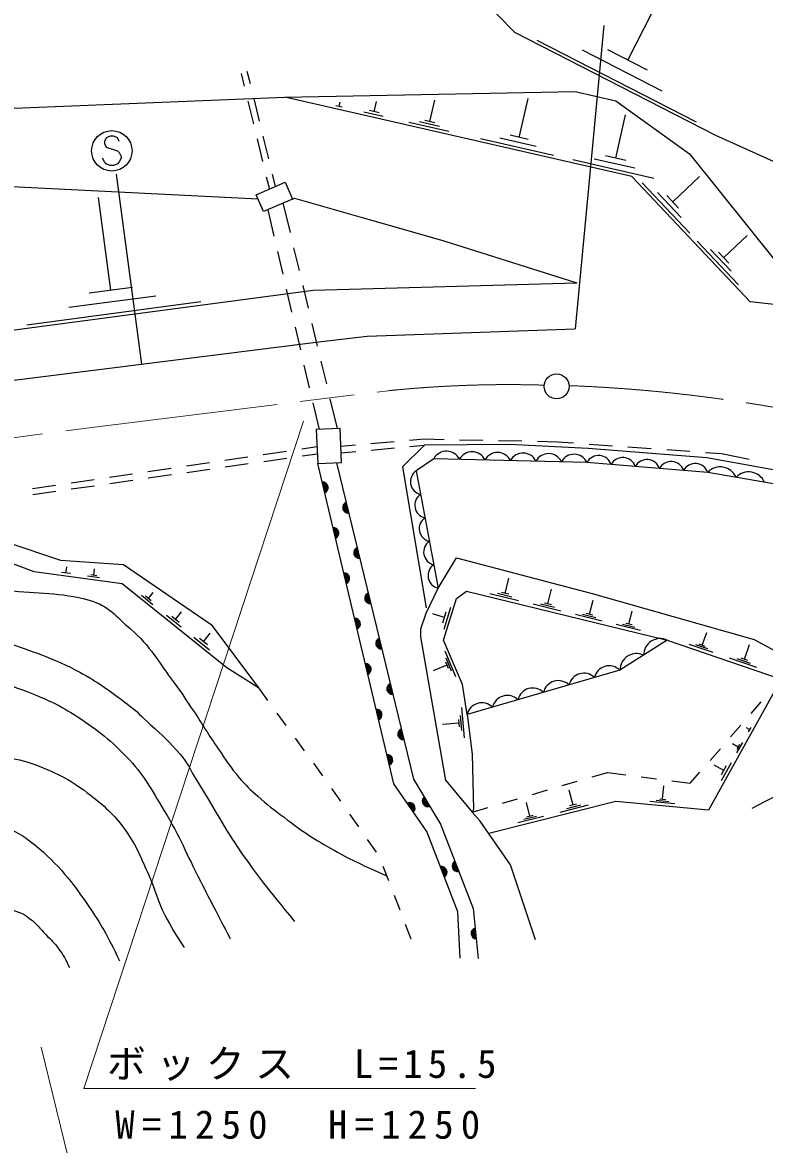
# Model space of a CAD drawing. Units: millimetres, scale not verified. Extents: x 40000 to 680000, y 20000 to 380000.
# Drawn here: x 324791 to 372514, y 267224 to 339361 of the extents above; entities that cross this region are included whole.
import ezdxf

# ---------------------------------------------------------------- set-up
doc = ezdxf.new("R2010")
doc.units = ezdxf.units.MM
doc.header["$LTSCALE"] = 1000
doc.linetypes.add('CHAIN', pattern=[18.5, 12, -1.5, 3.5, -1.5])
for name, color, linetype, lineweight in [('M-BGD', 7, 'Continuous', 25), ('M-BMK', 2, 'CHAIN', 13), ('M-BMK-SRVR', 3, 'Continuous', 25), ('M-STR-HTXT', 7, 'Continuous', 13), ('M-STR-STRC', 7, 'Continuous', 25), ('M-STR-STRD', 7, 'Continuous', 25)]:
    doc.layers.add(name, color=color, linetype=linetype, lineweight=lineweight)
doc.styles.add('ＭＳ ゴシック', font='')
doc.styles.get('ＭＳ ゴシック').set_extended_font_data('MS Gothic')

msp = doc.modelspace()

# ---------------------------------------------------------------- linework, layer by layer
at = {"layer": 'M-BGD'}
for p, q in [((363712, 336946), (366517, 342410)), ((368134, 332949), (357887, 338209)), ((364993, 336288), (362431, 337603)), ((365923, 334948), (360800, 337578)), ((339231, 336236), (339426, 335439)), ((338849, 336071), (339045, 335274)), ((339283, 334303), (339640, 332846)), ((339664, 334468), (340021, 333011)), ((345361, 333914), (344948, 334009)), ((345154, 333961), (345217, 334237)), ((347411, 333620), (347563, 334284)), ((350999, 332987), (351312, 334359)), ((356733, 331975), (357304, 334479)), ((347996, 333312), (346751, 333597)), ((347722, 333549), (347100, 333691)), ((362944, 330630), (363580, 333414)), ((352206, 332351), (349634, 332938)), ((351602, 332669), (350316, 332963)), ((351320, 332914), (350677, 333061)), ((339878, 331875), (340235, 330418)), ((340259, 332040), (340616, 330583)), ((358937, 330813), (354242, 331885)), ((357835, 331394), (355487, 331930)), ((357319, 331841), (356146, 332109)), ((365395, 329338), (360175, 330530)), ((364170, 329984), (361559, 330580)), ((363597, 330481), (362291, 330779)), ((340473, 329446), (340668, 328650)), ((340854, 329612), (341049, 328815)), ((367704, 325807), (364646, 329044)), ((366607, 327833), (368333, 329465)), ((367155, 326820), (365626, 328439)), ((366989, 327429), (366224, 328238)), ((330475, 322145), (329680, 328117)), ((342020, 325851), (341563, 327754)), ((340563, 327320), (340962, 325614)), ((369889, 324244), (371387, 325659)), ((341189, 324640), (341531, 323180)), ((342604, 323420), (342253, 324878)), ((370842, 322486), (368188, 325294)), ((370366, 323365), (369039, 324769)), ((370221, 323893), (369558, 324595)), ((333373, 321771), (327775, 321027)), ((331874, 322332), (329075, 321959)), ((341758, 322206), (342099, 320745)), ((343188, 320989), (342837, 322447)), ((336272, 321398), (325075, 319908)), ((342327, 319772), (342668, 318311)), ((343772, 318558), (343421, 320017)), ((344356, 316127), (344005, 317586)), ((342896, 317337), (343237, 315877)), ((343465, 314903), (343864, 313197)), ((345046, 313252), (344589, 315155)), ((347196, 312291), (348690, 312419)), ((349686, 312505), (350616, 312585)), ((350616, 312585), (351906, 312558)), ((352906, 312537), (354405, 312506)), ((355405, 312485), (356905, 312454)), ((357904, 312434), (359194, 312407)), ((359194, 312407), (360236, 312332)), ((341765, 311781), (340281, 311563)), ((343735, 312071), (342754, 311927)), ((345270, 312126), (346199, 312205)), ((345290, 311693), (346226, 311778)), ((347222, 311869), (348716, 312005)), ((349712, 312095), (350648, 312180)), ((361233, 312260), (362729, 312152)), ((363727, 312080), (365223, 311972)), ((366220, 311900), (367716, 311791)), ((368714, 311719), (369755, 311644)), ((369755, 311644), (371533, 311295)), ((336818, 311054), (335334, 310835)), ((339292, 311417), (337808, 311199)), ((339316, 310978), (337831, 310766)), ((341790, 311333), (340306, 311120)), ((343757, 311615), (342780, 311475)), ((331871, 310326), (330387, 310108)), ((334345, 310690), (332861, 310471)), ((334366, 310269), (332881, 310057)), ((336841, 310624), (335356, 310411)), ((326925, 309598), (325441, 309380)), ((329398, 309962), (327914, 309744)), ((329417, 309560), (327932, 309348)), ((331892, 309915), (330407, 309702)), ((326942, 309206), (325457, 308993)), ((327883, 303926), (327297, 304007)), ((327590, 303967), (327644, 304357)), ((329753, 303665), (328971, 303774)), ((329572, 303796), (329181, 303851)), ((329377, 303823), (329435, 304241)), ((355834, 302656), (356075, 303645)), ((333181, 301931), (332438, 302526)), ((333075, 302179), (332703, 302477)), ((332889, 302328), (333206, 302724)), ((356700, 302183), (354847, 302636)), ((356267, 302420), (355340, 302646)), ((356065, 302600), (355602, 302713)), ((358585, 301975), (358817, 302926)), ((352323, 301743), (351885, 300346)), ((359419, 301520), (357636, 301955)), ((359002, 301747), (358111, 301965)), ((358808, 301921), (358363, 302029)), ((361264, 301311), (361486, 302223)), ((334995, 300478), (334058, 301228)), ((334861, 300790), (334392, 301165)), ((334627, 300978), (335027, 301477)), ((351918, 301103), (351173, 301336)), ((352027, 301452), (351808, 300753)), ((362063, 300874), (360354, 301292)), ((361663, 301093), (360809, 301301)), ((361477, 301259), (361050, 301363)), ((363796, 300673), (364000, 301507)), ((336430, 299550), (336864, 300091)), ((364528, 300273), (362962, 300655)), ((364162, 300473), (363379, 300664)), ((363992, 300625), (363600, 300720)), ((368509, 299319), (368791, 300144)), ((336829, 299008), (335814, 299821)), ((336684, 299346), (336176, 299753)), ((369213, 298849), (367665, 299377)), ((368703, 299253), (368316, 299385)), ((351945, 298969), (352645, 297320)), ((368861, 299084), (368087, 299348)), ((371220, 298426), (371539, 299362)), ((352075, 298051), (351195, 297678)), ((351988, 298257), (352163, 297845)), ((352010, 298510), (352360, 297685)), ((372018, 297893), (370263, 298491)), ((371619, 298160), (370742, 298459)), ((371440, 298352), (371001, 298501)), ((339963, 296580), (340553, 295772)), ((353016, 295312), (353191, 293367)), ((371646, 294932), (372305, 295685)), ((341143, 294965), (341733, 294157)), ((352822, 294559), (352866, 294073)), ((352930, 294814), (353018, 293842)), ((352844, 294316), (351807, 294223)), ((370330, 293426), (370988, 294179)), ((371549, 293897), (371355, 294005)), ((371629, 294042), (371468, 293752)), ((342323, 293350), (342913, 292543)), ((370813, 292781), (370458, 292979)), ((371086, 293065), (370716, 292399)), ((370905, 292948), (370720, 292615)), ((369013, 291921), (369671, 292674)), ((343503, 291735), (344093, 290928)), ((369891, 291279), (369272, 291623)), ((370368, 291773), (369723, 290612)), ((370052, 291569), (369729, 290988)), ((361425, 290863), (362413, 291153)), ((362413, 291153), (363585, 291000)), ((364577, 290870), (365569, 290740)), ((367733, 290457), (368354, 291168)), ((344674, 290114), (345247, 289294)), ((357587, 289736), (358547, 290018)), ((359506, 290299), (360466, 290581)), ((360199, 289046), (359956, 290015)), ((365960, 289410), (366041, 290275)), ((366560, 290611), (367733, 290457)), ((355668, 289172), (356628, 289454)), ((366356, 289264), (365545, 289339)), ((366163, 289391), (365758, 289429)), ((353721, 288601), (354709, 288891)), ((357418, 288326), (357198, 289205)), ((361168, 289032), (359351, 288577)), ((360683, 289039), (359775, 288812)), ((360426, 289103), (359972, 288990)), ((366752, 289118), (365129, 289269)), ((345820, 288474), (346392, 287655)), ((358297, 288313), (356649, 287900)), ((357858, 288320), (357034, 288113)), ((357624, 288378), (357212, 288275)), ((346965, 286835), (347538, 286015)), ((347972, 285122), (348331, 284189)), ((348691, 283255), (349050, 282322)), ((349409, 281389), (349768, 280456))]:
    msp.add_line(p, q, dxfattribs=at)
for points in [[(403190, 315902), (399200, 318841), (378546, 327947), (369383, 332084), (356456, 338719), (348643, 346691)], [(284295, 340840), (284464, 340925), (291491, 338639), (296233, 337199), (310372, 333389), (311049, 333305), (341662, 334554)], [(341662, 334554), (360334, 334928), (362948, 334324), (367688, 330906), (373232, 323997), (389146, 319071), (394748, 316543), (399286, 314144)], [(398827, 313541), (387911, 317879), (380413, 319961), (375272, 320995), (371595, 321398), (363982, 329455), (341662, 334554)], [(339951, 327995), (322786, 328857), (314168, 325238), (271711, 326473), (254418, 325410), (232356, 319320), (204894, 310918), (180870, 303004)], [(342152, 328009), (342291, 328055), (347095, 326687), (351835, 325337), (360438, 322622)], [(186159, 288736), (236507, 304417), (260508, 310449), (277643, 313365), (308293, 317473), (343483, 322155), (360438, 322622)], [(429498, 281150), (427805, 282843), (422471, 287585), (404267, 298507), (396732, 302909), (391821, 305026), (387673, 306635), (382423, 308243), (374380, 310360), (368792, 311376), (361172, 311969), (356092, 312223), (350648, 312180), (349234, 310783), (350758, 301724)], [(352941, 279206), (352790, 282187), (350792, 287344), (348664, 290421), (343785, 311002)], [(344980, 311058), (349933, 290708), (351685, 287817), (353784, 282399), (354102, 279190)], [(384736, 304381), (383917, 306755), (374342, 309476), (368858, 310438), (361093, 311082), (351251, 311317), (350106, 310530), (351520, 302994)], [(320211, 306619), (323798, 305944), (327237, 304783), (331289, 304520), (336919, 300665), (339963, 296580)], [(339963, 296580), (337926, 297872), (331202, 303261), (325551, 304049), (319055, 306477)], [(352028, 290633), (350419, 299861), (350419, 300369), (350758, 301385), (351520, 302994), (352705, 304941), (361426, 302655), (371840, 299692), (374973, 297999), (378444, 296898), (379204, 296726), (380562, 300027)], [(353383, 294866), (353083, 296800), (351875, 299644), (352714, 302325), (353349, 302795), (366260, 299644), (373585, 297148), (376838, 295828), (380242, 295570)], [(366260, 299644), (363211, 297721), (353383, 294866)], [(373585, 297148), (368899, 288718), (362945, 289271), (354775, 287225)], [(353383, 294866), (353721, 292326), (353806, 288770), (353721, 288601)], [(352028, 290633), (353721, 288601), (354229, 288008)], [(357785, 280388), (356177, 285214), (354229, 288008)]]:
    msp.add_lwpolyline(points, dxfattribs=at)
for points in [[(342152, 328009), (340294, 327204), (339826, 328285), (341683, 329090)], [(343683, 313188), (343785, 311002), (345319, 311074), (345217, 313260)]]:
    msp.add_lwpolyline(points, close=True, dxfattribs=at)
for centre, radius, start, end in [((352061, 310875), 923, 25.90819, 151.35262), ((353702, 310836), 923, 25.90819, 151.35262), ((355342, 310796), 923, 25.90819, 151.35262), ((356982, 310757), 923, 25.90819, 151.35262), ((358623, 310718), 923, 25.90819, 151.35262), ((360263, 310679), 923, 25.90819, 151.35262), ((361840, 310662), 857, 19.87775, 150.63245), ((363393, 310533), 857, 19.87775, 150.63245), ((364946, 310404), 857, 19.87775, 150.63245), ((366499, 310275), 857, 19.87775, 150.63245), ((368052, 310146), 857, 19.87775, 150.63245), ((350579, 309838), 838, 124.41252, 256.84957), ((369666, 309676), 1111, 23.41569, 136.69033), ((371494, 309355), 1111, 23.41569, 136.69033), ((344096, 309457), 354, 292.13366, 94.53883), ((344096, 309457), 283, 294.35769, 92.31479), ((344096, 309457), 212, 298.10402, 88.56847), ((344096, 309457), 142, 305.81575, 80.85674), ((344096, 309457), 100, 316.13341, 70.53908), ((344096, 309457), 100, 316.13341, 70.53908), ((350862, 308331), 838, 124.41252, 256.84957), ((345735, 308183), 354, 112.47755, 274.88273), ((345735, 308183), 283, 114.70159, 272.65869), ((345735, 308183), 212, 118.44792, 268.91237), ((345735, 308183), 142, 126.15965, 261.20064), ((345735, 308183), 100, 136.47731, 250.88298), ((345735, 308183), 100, 136.47731, 250.88298), ((351145, 306824), 838, 124.41252, 256.84957), ((344788, 306538), 354, 292.13366, 94.53883), ((344788, 306538), 283, 294.35769, 92.31479), ((344788, 306538), 212, 298.10402, 88.56847), ((344788, 306538), 142, 305.81575, 80.85674), ((344788, 306538), 100, 316.13341, 70.53908), ((344788, 306538), 100, 316.13341, 70.53908), ((351428, 305317), 838, 124.41252, 256.84957), ((346445, 305268), 354, 112.47755, 274.88273), ((346445, 305268), 283, 114.70159, 272.65869), ((346445, 305268), 212, 118.44792, 268.91237), ((346445, 305268), 142, 126.15965, 261.20064), ((346445, 305268), 100, 136.47731, 250.88298), ((346445, 305268), 100, 136.47731, 250.88298), ((351711, 303810), 838, 124.41252, 256.84957), ((345480, 303619), 354, 292.13366, 94.53883), ((345480, 303619), 283, 294.35769, 92.31479), ((345480, 303619), 212, 298.10402, 88.56847), ((345480, 303619), 142, 305.81575, 80.85674), ((345480, 303619), 100, 316.13341, 70.53908), ((345480, 303619), 100, 316.13341, 70.53908), ((347154, 302353), 354, 112.47755, 274.88273), ((347154, 302353), 283, 114.70159, 272.65869), ((347154, 302353), 212, 118.44792, 268.91237), ((347154, 302353), 142, 126.15965, 261.20064), ((347154, 302353), 100, 136.47731, 250.88298), ((347154, 302353), 100, 136.47731, 250.88298), ((346172, 300699), 354, 292.13366, 94.53883), ((346172, 300699), 283, 294.35769, 92.31479), ((346172, 300699), 212, 298.10402, 88.56847), ((346172, 300699), 142, 305.81575, 80.85674), ((346172, 300699), 100, 316.13341, 70.53908), ((346172, 300699), 100, 316.13341, 70.53908), ((347864, 299438), 354, 112.47755, 274.88273), ((347864, 299438), 283, 114.70159, 272.65869), ((347864, 299438), 212, 118.44792, 268.91237), ((347864, 299438), 142, 126.15965, 261.20064), ((347864, 299438), 100, 136.47731, 250.88298), ((347864, 299438), 100, 136.47731, 250.88298), ((365797, 298688), 1062, 64.20089, 180.29251), ((364273, 297726), 1062, 64.20089, 180.29251), ((346864, 297780), 354, 292.13366, 94.53883), ((346864, 297780), 283, 294.35769, 92.31479), ((346864, 297780), 212, 298.10402, 88.56847), ((362525, 297025), 977, 45.43595, 166.96059), ((346864, 297780), 142, 305.81575, 80.85674), ((346864, 297780), 100, 316.13341, 70.53908), ((346864, 297780), 100, 316.13341, 70.53908), ((360887, 296549), 977, 45.43595, 166.96059), ((348573, 296523), 354, 112.47755, 274.88273), ((348573, 296523), 283, 114.70159, 272.65869), ((348573, 296523), 212, 118.44792, 268.91237), ((348573, 296523), 142, 126.15965, 261.20064), ((348573, 296523), 100, 136.47731, 250.88298), ((348573, 296523), 100, 136.47731, 250.88298), ((357611, 295597), 977, 45.43595, 166.96059), ((359249, 296073), 977, 45.43595, 166.96059), ((355973, 295121), 977, 45.43595, 166.96059), ((347556, 294861), 354, 292.13366, 94.53883), ((347556, 294861), 283, 294.35769, 92.31479), ((347556, 294861), 212, 298.10402, 88.56847), ((354335, 294645), 977, 45.43595, 166.96059), ((347556, 294861), 142, 305.81575, 80.85674), ((347556, 294861), 100, 316.13341, 70.53908), ((347556, 294861), 100, 316.13341, 70.53908), ((349283, 293608), 354, 112.47755, 274.88273), ((349283, 293608), 283, 114.70159, 272.65869), ((349283, 293608), 212, 118.44792, 268.91237), ((349283, 293608), 142, 126.15965, 261.20064), ((349283, 293608), 100, 136.47731, 250.88298), ((349283, 293608), 100, 136.47731, 250.88298), ((348248, 291942), 354, 292.13366, 94.53883), ((348248, 291942), 283, 294.35769, 92.31479), ((348248, 291942), 212, 298.10402, 88.56847), ((348248, 291942), 142, 305.81575, 80.85674), ((348248, 291942), 100, 316.13341, 70.53908), ((348248, 291942), 100, 316.13341, 70.53908), ((350855, 289290), 354, 130.01063, 292.4158), ((350855, 289290), 283, 132.23467, 290.19177), ((350855, 289290), 212, 135.98099, 286.44544), ((350855, 289290), 142, 143.69272, 278.73371), ((350855, 289290), 100, 154.01038, 268.41605), ((350855, 289290), 100, 154.01038, 268.41605), ((349683, 288852), 354, 313.45073, 115.85591), ((349683, 288852), 283, 315.67477, 113.63187), ((349683, 288852), 212, 319.42109, 109.88554), ((349683, 288852), 142, 327.13282, 102.17381), ((349683, 288852), 100, 337.45048, 91.85615), ((349683, 288852), 100, 337.45048, 91.85615), ((351740, 284745), 354, 299.9755, 102.38068), ((351740, 284745), 283, 302.19954, 100.15664), ((351740, 284745), 212, 305.94587, 96.41031), ((352785, 285127), 354, 119.9755, 282.38068), ((352785, 285127), 283, 122.19954, 280.15664), ((352785, 285127), 212, 125.94587, 276.41031), ((352785, 285127), 142, 133.65759, 268.69858), ((352785, 285127), 100, 143.97526, 258.38092), ((352785, 285127), 100, 143.97526, 258.38092), ((351740, 284745), 142, 313.65759, 88.69858), ((351740, 284745), 100, 323.97526, 78.38092), ((351740, 284745), 100, 323.97526, 78.38092), ((353997, 280799), 354, 104.45441, 266.85959), ((353997, 280799), 283, 106.67845, 264.63555), ((353997, 280799), 212, 110.42478, 260.88922), ((353997, 280799), 142, 118.1365, 253.17749), ((353997, 280799), 100, 128.45417, 242.85983), ((353997, 280799), 100, 128.45417, 242.85983)]:
    msp.add_arc(centre, radius, start, end, dxfattribs=at)
for points, knots in [([(282750, 290275), (284677, 290746), (285162, 290865), (286707, 291249), (288246, 291633), (289124, 291790), (290645, 292241), (291718, 292560), (292313, 292762), (293354, 293173), (294360, 293570), (294926, 293791), (295894, 294273), (299722, 296179), (301696, 297578), (305546, 299438), (306348, 299825), (306824, 299986), (307663, 300285), (308481, 300576), (308947, 300716), (309779, 300962), (311518, 301476), (312501, 301737), (314267, 302147), (315347, 302398), (315964, 302489), (317061, 302655), (318343, 302849), (319067, 302937), (320363, 302994), (321288, 303035), (321809, 303043), (322733, 302994), (323148, 302972), (323376, 302909), (323788, 302858), (325880, 302597), (327117, 302773), (329147, 302201), (330341, 301865), (330798, 301175), (331740, 300368), (333060, 299238), (333490, 298295), (334540, 296911), (335054, 296235), (335297, 295824), (335772, 295120), (336414, 294170), (336729, 293608), (337381, 292665), (337892, 291924), (338151, 291486), (338735, 290802), (339161, 290304), (339429, 290050), (339921, 289617), (340556, 289057), (340939, 288773), (341614, 288262), (342200, 287819), (342527, 287569), (343138, 287161), (343780, 286733), (344160, 286526), (344831, 286145), (346110, 285421), (346587, 285234), (348213, 284497)], [0, 0, 0, 0, 1, 1, 1, 2, 2, 2, 3, 3, 3, 4, 4, 4, 5, 5, 5, 6, 6, 6, 7, 7, 7, 8, 8, 8, 9, 9, 9, 10, 10, 10, 11, 11, 11, 12, 12, 12, 13, 13, 13, 14, 14, 14, 15, 15, 15, 16, 16, 16, 17, 17, 17, 18, 18, 18, 19, 19, 19, 20, 20, 20, 21, 21, 21, 22, 22, 22, 23, 23, 23, 23]), ([(282601, 287161), (285935, 287798), (286914, 288023), (289629, 288770), (293279, 289775), (295295, 290490), (298773, 291987), (300322, 292654), (301170, 293074), (302667, 293850), (305662, 295402), (307291, 296364), (310287, 297914), (311010, 298288), (311411, 298506), (312150, 298845), (312608, 299055), (312867, 299169), (313335, 299353), (314017, 299621), (314410, 299743), (315113, 299946), (315537, 300069), (315780, 300120), (316214, 300200), (316706, 300291), (316985, 300336), (317484, 300369), (318111, 300411), (318465, 300389), (319093, 300369), (319623, 300353), (319920, 300340), (320447, 300285), (320880, 300239), (321122, 300204), (321548, 300115), (322184, 299983), (322535, 299880), (323157, 299692), (323957, 299450), (324403, 299302), (325189, 299015), (326025, 298709), (326490, 298525), (327305, 298168), (327847, 297931), (328144, 297780), (328660, 297491), (329844, 296826), (330451, 296356), (331539, 295543), (332165, 295075), (332463, 294747), (333036, 294214), (333801, 293504), (334247, 293118), (334925, 292326), (335439, 291726), (335591, 291289), (336010, 290618), (337055, 288946), (337545, 287948), (338651, 286315), (339960, 284381), (340499, 283753), (342291, 281573)], [0, 0, 0, 0, 1, 1, 1, 2, 2, 2, 3, 3, 3, 4, 4, 4, 5, 5, 5, 6, 6, 6, 7, 7, 7, 8, 8, 8, 9, 9, 9, 10, 10, 10, 11, 11, 11, 12, 12, 12, 13, 13, 13, 14, 14, 14, 15, 15, 15, 16, 16, 16, 17, 17, 17, 18, 18, 18, 19, 19, 19, 20, 20, 20, 21, 21, 21, 22, 22, 22, 22]), ([(282500, 284846), (284671, 284856), (285295, 284857), (287079, 285000), (288810, 285140), (289774, 285289), (291491, 285553), (292690, 285737), (293370, 285825), (294539, 286145), (295144, 286311), (295482, 286418), (296063, 286653), (298572, 287670), (299935, 288351), (302329, 289617), (305919, 291515), (307708, 292978), (311303, 294866), (311946, 295203), (312326, 295352), (312997, 295628), (313713, 295922), (314115, 296091), (314859, 296305), (316318, 296726), (317159, 296916), (318669, 297067), (319656, 297167), (320217, 297085), (321209, 297067), (321758, 297057), (322070, 297093), (322612, 297015), (323624, 296869), (324188, 296706), (325136, 296323), (326335, 295840), (327024, 295572), (328110, 294871), (329522, 293959), (330291, 293379), (331463, 292174), (332624, 290982), (333043, 290106), (333909, 288685), (334945, 286986), (335322, 285921), (336235, 284153), (336977, 282714), (337211, 282263), (338143, 280473)], [0, 0, 0, 0, 1, 1, 1, 2, 2, 2, 3, 3, 3, 4, 4, 4, 5, 5, 5, 6, 6, 6, 7, 7, 7, 8, 8, 8, 9, 9, 9, 10, 10, 10, 11, 11, 11, 12, 12, 12, 13, 13, 13, 14, 14, 14, 15, 15, 15, 16, 16, 16, 17, 17, 17, 17]), ([(371711, 288856), (376247, 291152), (378026, 292455), (382508, 292919), (384568, 293132), (385741, 292900), (387810, 292995), (389156, 293057), (389907, 293164), (391242, 293348), (392214, 293482), (392537, 293533), (393722, 293743)], [0, 0, 0, 0, 1, 1, 1, 2, 2, 2, 3, 3, 3, 4, 4, 4, 4]), ([(274938, 283562), (277770, 283061), (278515, 282908), (280823, 282589), (281847, 282448), (282417, 282331), (283448, 282251), (284703, 282153), (285407, 282069), (286665, 282081), (287394, 282088), (287803, 282096), (288528, 282166), (290288, 282335), (291304, 282313), (293015, 282759), (294594, 283170), (295484, 283413), (296995, 284029), (300159, 285317), (301763, 286415), (304869, 287839), (307360, 288980), (308738, 289671), (311303, 290633), (312410, 291048), (313042, 291253), (314182, 291564), (315383, 291892), (316081, 291985), (317315, 292157), (318335, 292299), (318910, 292375), (319939, 292411), (320700, 292437), (321130, 292411), (321887, 292326), (323459, 292150), (324391, 292133), (325862, 291552), (327343, 290968), (328145, 290504), (329389, 289512), (330360, 288738), (330869, 288223), (331567, 287196), (332222, 286232), (332436, 285596), (332915, 284533), (333359, 283551), (333463, 282936), (333953, 281975), (334382, 281133), (334572, 280835), (335197, 279901)], [0, 0, 0, 0, 1, 1, 1, 2, 2, 2, 3, 3, 3, 4, 4, 4, 5, 5, 5, 6, 6, 6, 7, 7, 7, 8, 8, 8, 9, 9, 9, 10, 10, 10, 11, 11, 11, 12, 12, 12, 13, 13, 13, 14, 14, 14, 15, 15, 15, 16, 16, 16, 17, 17, 17, 18, 18, 18, 18]), ([(275125, 281186), (276438, 280867), (276788, 280784), (277860, 280557), (279078, 280300), (279760, 280142), (280993, 279965), (281553, 279884), (281866, 279817), (282432, 279795), (283886, 279739), (284703, 279758), (286157, 279795), (287018, 279818), (287502, 279803), (288359, 279880), (289752, 280005), (290530, 280109), (291915, 280303), (292744, 280420), (293209, 280487), (294031, 280642), (294662, 280761), (295022, 280807), (295640, 280981), (299123, 281962), (301077, 282537), (304445, 283859), (306333, 284600), (307320, 285182), (309187, 285976), (310142, 286382), (310667, 286635), (311642, 286992), (312261, 287218), (312614, 287330), (313251, 287500), (314842, 287926), (315762, 288076), (317399, 288262), (318319, 288367), (318845, 288298), (319770, 288262), (320803, 288221), (321373, 288082), (322395, 287923), (322728, 287872), (322922, 287862), (323241, 287754), (324082, 287469), (324580, 287292), (325273, 286738), (326957, 285394), (327754, 284424), (328974, 282649), (329894, 281310), (330209, 280745), (331031, 279033)], [0, 0, 0, 0, 1, 1, 1, 2, 2, 2, 3, 3, 3, 4, 4, 4, 5, 5, 5, 6, 6, 6, 7, 7, 7, 8, 8, 8, 9, 9, 9, 10, 10, 10, 11, 11, 11, 12, 12, 12, 13, 13, 13, 14, 14, 14, 15, 15, 15, 16, 16, 16, 17, 17, 17, 18, 18, 18, 19, 19, 19, 19]), ([(275307, 278890), (276507, 278463), (276810, 278355), (277775, 278017), (278634, 277717), (279108, 277526), (279977, 277255), (280697, 277031), (281103, 276908), (281839, 276747), (282525, 276598), (282917, 276531), (283617, 276493), (284080, 276469), (284342, 276445), (284803, 276493), (287009, 276725), (288201, 277152), (290391, 277509), (292302, 277821), (293386, 277902), (295301, 278187), (296527, 278369), (297214, 278476), (298434, 278695), (299430, 278873), (299987, 278981), (300974, 279203), (302038, 279441), (302638, 279569), (303683, 279880), (305127, 280309), (305888, 280695), (307324, 281150), (308770, 281609), (309585, 281854), (311049, 282251), (312985, 282774), (314068, 283098), (316045, 283436), (317155, 283626), (317797, 283633), (318923, 283605), (321281, 283547), (322556, 282907), (324765, 282081), (324989, 281998), (325084, 281887), (325273, 281743), (325720, 281402), (325900, 281131), (326289, 280727), (326631, 280373), (326844, 280191), (327136, 279795), (327453, 279366), (327543, 279171), (327813, 278610)], [0, 0, 0, 0, 1, 1, 1, 2, 2, 2, 3, 3, 3, 4, 4, 4, 5, 5, 5, 6, 6, 6, 7, 7, 7, 8, 8, 8, 9, 9, 9, 10, 10, 10, 11, 11, 11, 12, 12, 12, 13, 13, 13, 14, 14, 14, 15, 15, 15, 16, 16, 16, 17, 17, 17, 18, 18, 18, 19, 19, 19, 19])]:
    msp.add_open_spline(points, degree=3, knots=knots, dxfattribs=at)
at = {"layer": 'M-BMK'}
msp.add_lwpolyline([(260478, 302838), (273796, 305619), (290899, 308243), (329253, 313323), (348301, 315684)], dxfattribs=at)
for centre, radius, start, end in [((356037, 240170), 75909, 88.25721, 95.84885), ((356147, 217332), 98755, 60.55706, 87.79914)]:
    msp.add_arc(centre, radius, start, end, dxfattribs=at)
at = {"layer": 'M-BMK-SRVR'}
msp.add_circle((359141, 315962), 800, dxfattribs=at)
at = {"layer": 'M-STR-HTXT'}
msp.add_line((325989, 273492), (327721, 266388), dxfattribs=at)
msp.add_lwpolyline([(342862, 313734), (328729, 270836), (353929, 270836)], dxfattribs=at)
at = {"layer": 'M-STR-STRC'}
for p, q in [((362172, 339169), (360325, 319673)), ((330185, 331935), (330067, 331699)), ((330422, 332053), (330185, 331935)), ((330658, 332053), (330422, 332053)), ((330894, 331935), (330658, 332053)), ((331012, 331699), (330894, 331935)), ((330067, 331699), (330067, 331581)), ((330067, 331581), (330185, 331344)), ((330185, 331344), (330894, 331108)), ((330067, 330399), (329949, 330635)), ((330185, 330281), (330067, 330399)), ((330894, 331108), (331012, 330990)), ((331012, 330399), (330894, 330281)), ((331012, 330990), (331131, 330753)), ((331131, 330635), (331012, 330399)), ((331131, 330753), (331131, 330635)), ((330422, 330162), (330185, 330281)), ((330658, 330162), (330422, 330162)), ((330894, 330281), (330658, 330162)), ((330815, 329616), (332457, 317403))]:
    msp.add_line(p, q, dxfattribs=at)
msp.add_circle((330540, 331108), 1300, dxfattribs=at)
at = {"layer": 'M-STR-STRD'}
msp.add_lwpolyline([(258302, 306381), (260615, 307198), (263664, 307939), (267537, 308772), (283967, 311088), (307853, 314311), (344016, 318855), (346952, 319188), (360325, 319673)], dxfattribs=at)

# ---------------------------------------------------------------- texts
at = {"layer": 'M-STR-HTXT', "char_height": 1833, "attachment_point": 8, "style": 'ＭＳ ゴシック'}
for s, insert in [('\\T1.27;ボックス\u3000L=15.5', (342920, 271320)), ('\\T1.37;W=1250\u3000H=1250', (342724, 267569))]:
    msp.add_mtext(s, dxfattribs=dict(at, insert=insert))

doc.saveas('drawing.dxf')
